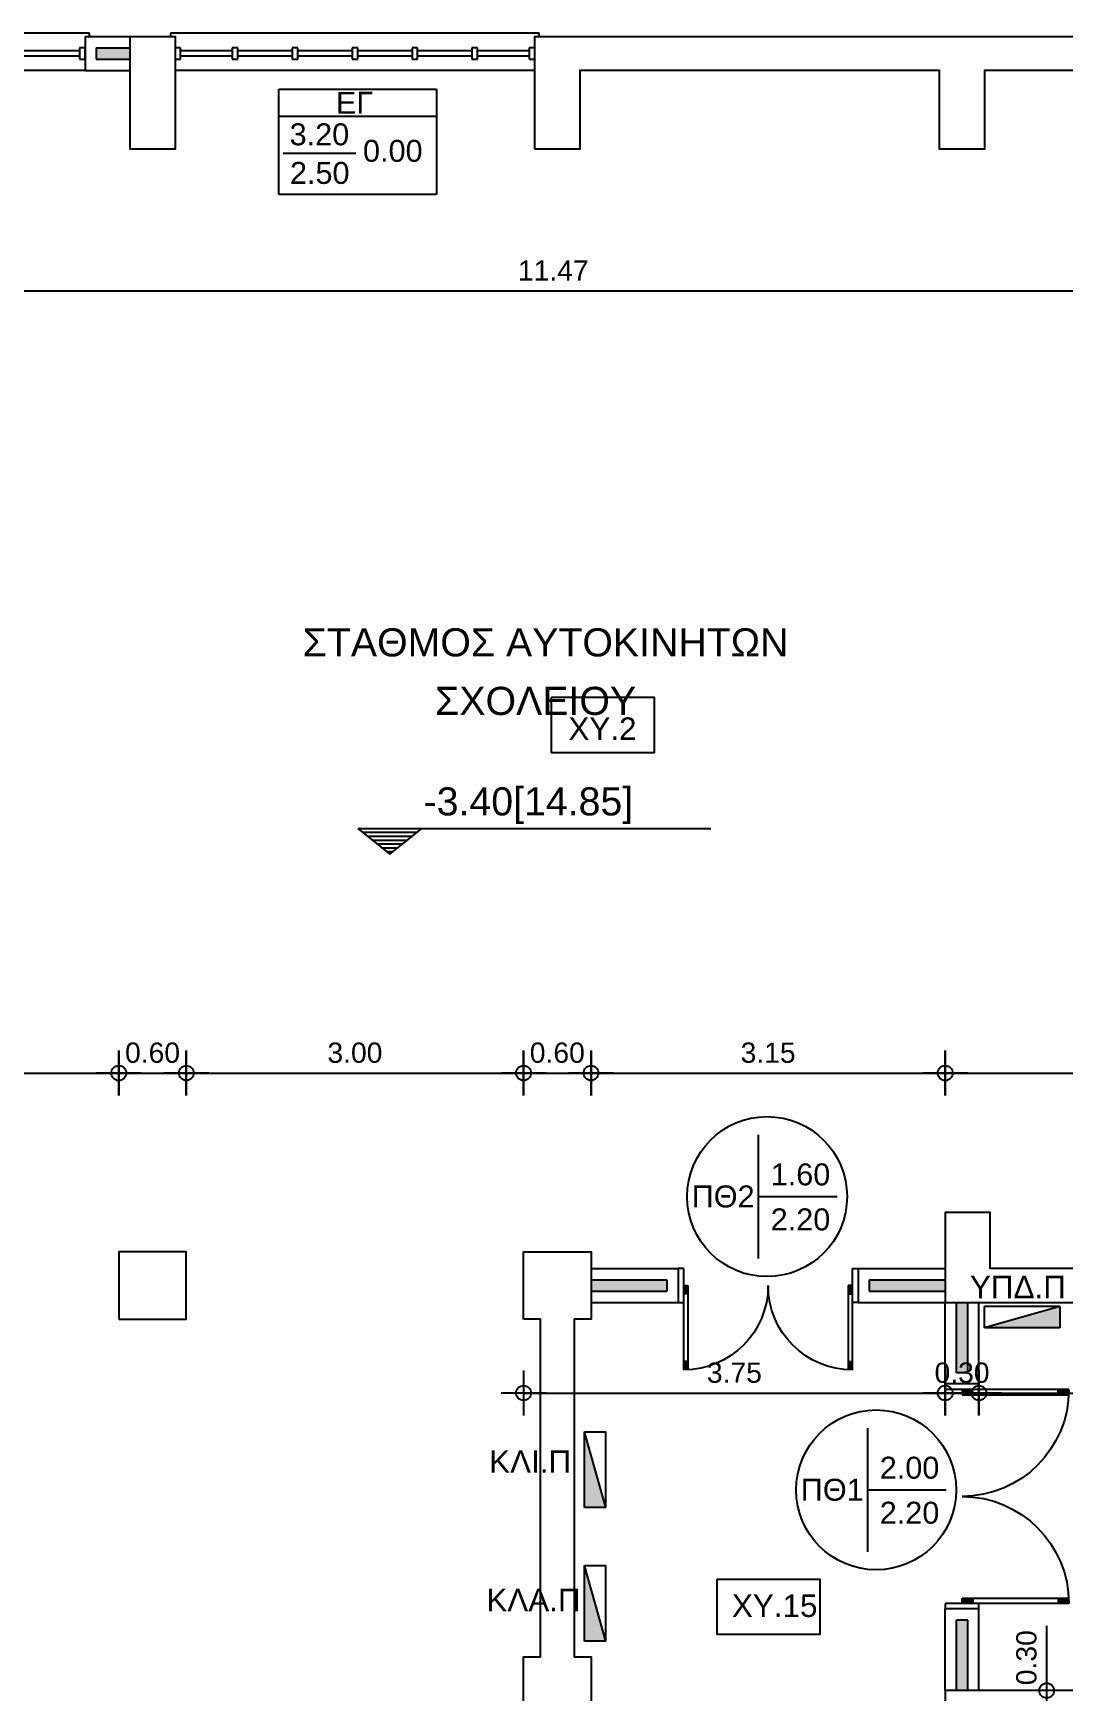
# Model space of a CAD drawing. Header units: metres. Extents: x -11 to 85, y -301 to 135.
# Drawn here: x 32.01 to 41.18, y -270.91 to -256.17 of the extents above; entities that cross this region are included whole.
import ezdxf
from ezdxf.enums import TextEntityAlignment as Align

# ---------------------------------------------------------------- set-up
doc = ezdxf.new("R2010")
doc.units = ezdxf.units.M
doc.header["$LTSCALE"] = 0.036
doc.header["$PDMODE"] = 2
for name, color, linetype in [('arxitek ypogeio', 252, 'Continuous'), ('DIMBLK', 252, 'Continuous'), ('electext', 20, 'Continuous'), ('HLEK-SYMBOL', 3, 'Continuous'), ('HLEK_FL001_SYMBOLS', 230, 'Continuous'), ('Parathira', 252, 'Continuous')]:
    doc.layers.add(name, color=color, linetype=linetype)
doc.styles.add('COMU-N', font='arial.ttf')
doc.styles.get("Standard").update_dxf_attribs({"font": 'arial.ttf'})
doc.styles.add('W4MS2', font='W4MS2.shx')
doc.dimstyles.new('CADWDOT', dxfattribs={"dimscale": 0.1, "dimtxt": 1.8, "dimasz": 0.08, "dimexe": 2, "dimexo": 0, "dimgap": 0.09, "dimtad": 0, "dimrnd": 0.001, "dimzin": 0, "dimdsep": 46, "dimtxsty": 'Standard', "dimblk1": 'ARTDIM', "dimblk2": 'ARTDIM', "dimsah": 1, "dimcen": 0.09, "dimdle": 0.05, "dimse1": 1, "dimse2": 1, "dimadec": 0, "dimazin": 0, "dimtfac": 1, "dimtmove": 0, "dimatfit": 3, "dimldrblk": 'ARTDIM', "dimfxl": 2, "dimtvp": 0.9999, "dimtolj": 1, "dimtzin": 0, "dimarcsym": 0})

# ---------------------------------------------------------------- blocks, each defined once
blk = doc.blocks.new('ARTDIM')
at = {"layer": 'DIMBLK'}
for p, q in [((0, -24.9975), (0, 24.9975)), ((-24.9975, 0), (24.9975, 0))]:
    blk.add_line(p, q, dxfattribs=at)
blk.add_circle((0, 0), 8.25, dxfattribs=at)
blk = doc.blocks.new('*D1558')
at = {"layer": 'arxitek ypogeio', "color": 0, "lineweight": -2}
blk.add_line((30.911, -258.455), (42.366, -258.455), dxfattribs=at)
at = {"layer": 'Defpoints', "color": 0, "transparency": 16777216}
for p in [(30.903, -257.196), (42.374, -257.196), (42.374, -258.455)]:
    blk.add_point(p, dxfattribs=at)
at = {"layer": 'arxitek ypogeio', "color": 0, "lineweight": -2, "xscale": 0.008, "yscale": 0.008, "zscale": 0.008, "rotation": 180}
blk.add_blockref('ARTDIM', (30.903, -258.455), dxfattribs=at)
at = {"layer": 'arxitek ypogeio', "color": 0, "lineweight": -2, "xscale": 0.008, "yscale": 0.008, "zscale": 0.008}
blk.add_blockref('ARTDIM', (42.374, -258.455), dxfattribs=at)
at = {"layer": 'arxitek ypogeio', "color": 0, "insert": (36.638, -258.275), "char_height": 0.18, "attachment_point": 5}
blk.add_mtext('\\A1;11.47', dxfattribs=at)
blk = doc.blocks.new('*D1568')
at = {"layer": 'arxitek ypogeio', "color": 0, "lineweight": -2}
blk.add_line((29.782, -265.408), (32.766, -265.408), dxfattribs=at)
at = {"layer": 'Defpoints', "color": 0, "transparency": 16777216}
for p in [(32.774, -265.408), (29.774, -266.127), (32.774, -266.127)]:
    blk.add_point(p, dxfattribs=at)
at = {"layer": 'arxitek ypogeio', "color": 0, "lineweight": -2, "xscale": 0.008, "yscale": 0.008, "zscale": 0.008, "rotation": 180}
blk.add_blockref('ARTDIM', (29.774, -265.408), dxfattribs=at)
at = {"layer": 'arxitek ypogeio', "color": 0, "lineweight": -2, "xscale": 0.008, "yscale": 0.008, "zscale": 0.008}
blk.add_blockref('ARTDIM', (32.774, -265.408), dxfattribs=at)
at = {"layer": 'arxitek ypogeio', "color": 0, "insert": (31.274, -265.228), "char_height": 0.18, "attachment_point": 5}
blk.add_mtext('\\A1;3.00', dxfattribs=at)
blk = doc.blocks.new('*D1569')
at = {"layer": 'arxitek ypogeio', "color": 0, "lineweight": -2}
blk.add_line((32.782, -265.408), (33.366, -265.408), dxfattribs=at)
at = {"layer": 'Defpoints', "color": 0, "transparency": 16777216}
for p in [(33.374, -265.408), (32.774, -266.127), (33.374, -266.127)]:
    blk.add_point(p, dxfattribs=at)
at = {"layer": 'arxitek ypogeio', "color": 0, "lineweight": -2, "xscale": 0.008, "yscale": 0.008, "zscale": 0.008, "rotation": 180}
blk.add_blockref('ARTDIM', (32.774, -265.408), dxfattribs=at)
at = {"layer": 'arxitek ypogeio', "color": 0, "lineweight": -2, "xscale": 0.008, "yscale": 0.008, "zscale": 0.008}
blk.add_blockref('ARTDIM', (33.374, -265.408), dxfattribs=at)
at = {"layer": 'arxitek ypogeio', "color": 0, "insert": (33.074, -265.228), "char_height": 0.18, "attachment_point": 5}
blk.add_mtext('\\A1;0.60', dxfattribs=at)
blk = doc.blocks.new('*D1570')
at = {"layer": 'arxitek ypogeio', "color": 0, "lineweight": -2}
blk.add_line((33.382, -265.408), (36.366, -265.408), dxfattribs=at)
at = {"layer": 'Defpoints', "color": 0, "transparency": 16777216}
for p in [(36.374, -265.408), (33.374, -266.127), (36.374, -266.127)]:
    blk.add_point(p, dxfattribs=at)
at = {"layer": 'arxitek ypogeio', "color": 0, "lineweight": -2, "xscale": 0.008, "yscale": 0.008, "zscale": 0.008, "rotation": 180}
blk.add_blockref('ARTDIM', (33.374, -265.408), dxfattribs=at)
at = {"layer": 'arxitek ypogeio', "color": 0, "lineweight": -2, "xscale": 0.008, "yscale": 0.008, "zscale": 0.008}
blk.add_blockref('ARTDIM', (36.374, -265.408), dxfattribs=at)
at = {"layer": 'arxitek ypogeio', "color": 0, "insert": (34.874, -265.228), "char_height": 0.18, "attachment_point": 5}
blk.add_mtext('\\A1;3.00', dxfattribs=at)
blk = doc.blocks.new('*D1571')
at = {"layer": 'arxitek ypogeio', "color": 0, "lineweight": -2}
blk.add_line((36.382, -265.408), (36.966, -265.408), dxfattribs=at)
at = {"layer": 'Defpoints', "color": 0, "transparency": 16777216}
for p in [(36.974, -265.408), (36.374, -266.127), (36.974, -266.127)]:
    blk.add_point(p, dxfattribs=at)
at = {"layer": 'arxitek ypogeio', "color": 0, "lineweight": -2, "xscale": 0.008, "yscale": 0.008, "zscale": 0.008, "rotation": 180}
blk.add_blockref('ARTDIM', (36.374, -265.408), dxfattribs=at)
at = {"layer": 'arxitek ypogeio', "color": 0, "lineweight": -2, "xscale": 0.008, "yscale": 0.008, "zscale": 0.008}
blk.add_blockref('ARTDIM', (36.974, -265.408), dxfattribs=at)
at = {"layer": 'arxitek ypogeio', "color": 0, "insert": (36.674, -265.228), "char_height": 0.18, "attachment_point": 5}
blk.add_mtext('\\A1;0.60', dxfattribs=at)
blk = doc.blocks.new('*D1572')
at = {"layer": 'arxitek ypogeio', "color": 0, "lineweight": -2}
blk.add_line((36.982, -265.408), (40.116, -265.408), dxfattribs=at)
at = {"layer": 'Defpoints', "color": 0, "transparency": 16777216}
for p in [(40.124, -265.408), (36.974, -266.127), (40.124, -266.127)]:
    blk.add_point(p, dxfattribs=at)
at = {"layer": 'arxitek ypogeio', "color": 0, "lineweight": -2, "xscale": 0.008, "yscale": 0.008, "zscale": 0.008, "rotation": 180}
blk.add_blockref('ARTDIM', (36.974, -265.408), dxfattribs=at)
at = {"layer": 'arxitek ypogeio', "color": 0, "lineweight": -2, "xscale": 0.008, "yscale": 0.008, "zscale": 0.008}
blk.add_blockref('ARTDIM', (40.124, -265.408), dxfattribs=at)
at = {"layer": 'arxitek ypogeio', "color": 0, "insert": (38.549, -265.228), "char_height": 0.18, "attachment_point": 5}
blk.add_mtext('\\A1;3.15', dxfattribs=at)
blk = doc.blocks.new('*D1573')
at = {"layer": 'arxitek ypogeio', "color": 0, "lineweight": -2}
blk.add_line((40.132, -265.408), (47.766, -265.408), dxfattribs=at)
at = {"layer": 'Defpoints', "color": 0, "transparency": 16777216}
for p in [(47.774, -265.408), (40.124, -265.777), (47.774, -265.777)]:
    blk.add_point(p, dxfattribs=at)
at = {"layer": 'arxitek ypogeio', "color": 0, "lineweight": -2, "xscale": 0.008, "yscale": 0.008, "zscale": 0.008, "rotation": 180}
blk.add_blockref('ARTDIM', (40.124, -265.408), dxfattribs=at)
at = {"layer": 'arxitek ypogeio', "color": 0, "lineweight": -2, "xscale": 0.008, "yscale": 0.008, "zscale": 0.008}
blk.add_blockref('ARTDIM', (47.774, -265.408), dxfattribs=at)
at = {"layer": 'arxitek ypogeio', "color": 0, "insert": (43.949, -265.228), "char_height": 0.18, "attachment_point": 5}
blk.add_mtext('\\A1;7.65', dxfattribs=at)
blk = doc.blocks.new('*D1615')
at = {"layer": 'arxitek ypogeio', "color": 0, "lineweight": -2}
blk.add_line((40.132, -268.252), (40.416, -268.252), dxfattribs=at)
at = {"layer": 'Defpoints', "color": 0, "transparency": 16777216}
for p in [(40.124, -267.419), (40.424, -267.446), (40.424, -268.252)]:
    blk.add_point(p, dxfattribs=at)
at = {"layer": 'arxitek ypogeio', "color": 0, "lineweight": -2, "xscale": 0.008, "yscale": 0.008, "zscale": 0.008, "rotation": 180}
blk.add_blockref('ARTDIM', (40.124, -268.252), dxfattribs=at)
at = {"layer": 'arxitek ypogeio', "color": 0, "lineweight": -2, "xscale": 0.008, "yscale": 0.008, "zscale": 0.008}
blk.add_blockref('ARTDIM', (40.424, -268.252), dxfattribs=at)
at = {"layer": 'arxitek ypogeio', "color": 0, "insert": (40.274, -268.072), "char_height": 0.18, "attachment_point": 5}
blk.add_mtext('\\A1;0.30', dxfattribs=at)
blk = doc.blocks.new('*D1616')
at = {"layer": 'arxitek ypogeio', "color": 0, "lineweight": -2}
blk.add_line((36.382, -268.252), (40.116, -268.252), dxfattribs=at)
at = {"layer": 'Defpoints', "color": 0, "transparency": 16777216}
for p in [(36.374, -266.996), (40.124, -266.996), (40.124, -268.252)]:
    blk.add_point(p, dxfattribs=at)
at = {"layer": 'arxitek ypogeio', "color": 0, "lineweight": -2, "xscale": 0.008, "yscale": 0.008, "zscale": 0.008, "rotation": 180}
blk.add_blockref('ARTDIM', (36.374, -268.252), dxfattribs=at)
at = {"layer": 'arxitek ypogeio', "color": 0, "lineweight": -2, "xscale": 0.008, "yscale": 0.008, "zscale": 0.008}
blk.add_blockref('ARTDIM', (40.124, -268.252), dxfattribs=at)
at = {"layer": 'arxitek ypogeio', "color": 0, "insert": (38.249, -268.072), "char_height": 0.18, "attachment_point": 5}
blk.add_mtext('\\A1;3.75', dxfattribs=at)
blk = doc.blocks.new('*D1617')
at = {"layer": 'arxitek ypogeio', "color": 0, "lineweight": -2}
blk.add_line((40.432, -268.252), (47.466, -268.252), dxfattribs=at)
at = {"layer": 'Defpoints', "color": 0, "transparency": 16777216}
for p in [(40.424, -267.446), (47.474, -267.446), (47.474, -268.252)]:
    blk.add_point(p, dxfattribs=at)
at = {"layer": 'arxitek ypogeio', "color": 0, "lineweight": -2, "xscale": 0.008, "yscale": 0.008, "zscale": 0.008, "rotation": 180}
blk.add_blockref('ARTDIM', (40.424, -268.252), dxfattribs=at)
at = {"layer": 'arxitek ypogeio', "color": 0, "lineweight": -2, "xscale": 0.008, "yscale": 0.008, "zscale": 0.008}
blk.add_blockref('ARTDIM', (47.474, -268.252), dxfattribs=at)
at = {"layer": 'arxitek ypogeio', "color": 0, "insert": (43.949, -268.072), "char_height": 0.18, "attachment_point": 5}
blk.add_mtext('\\A1;7.05', dxfattribs=at)
blk = doc.blocks.new('A$C0F035EE8')
at = {"layer": 'Parathira'}
for p, q in [((-0.3, 0), (-0.3, -0.05)), ((0, -0.05), (0, 0)), ((-1.1, -0.05), (-0.15, -0.05)), ((-1.005, -0.059), (-1.1, -0.059)), ((-1.005, -0.069), (-1.1, -0.069)), ((-1.005, -0.079), (-1.1, -0.079)), ((-1.005, -0.088), (-1.099, -0.088)), ((-0.15, -0.098), (-1.099, -0.098)), ((-1.005, -0.098), (-1.005, -0.05)), ((-0.3, -0.05), (0, -0.05)), ((-0.245, -0.098), (-0.245, -0.05)), ((-0.15, -0.059), (-0.245, -0.059)), ((-0.15, -0.069), (-0.245, -0.069)), ((-0.15, -0.079), (-0.245, -0.079)), ((-0.15, -0.088), (-0.245, -0.088)), ((-0.15, -0.05), (-0.15, -0.098)), ((-0.15, -1.903), (-1.099, -1.903)), ((-1.005, -1.912), (-1.099, -1.912)), ((-1.005, -1.903), (-1.005, -1.95)), ((-0.245, -1.903), (-0.245, -1.95)), ((-0.15, -1.912), (-0.245, -1.912)), ((-0.15, -1.95), (-0.15, -1.903)), ((-1.005, -1.922), (-1.1, -1.922)), ((-1.005, -1.931), (-1.1, -1.931)), ((-1.005, -1.941), (-1.1, -1.941)), ((-1.1, -1.95), (-0.15, -1.95)), ((-0.3, -2), (-0.3, -1.95)), ((-0.3, -1.95), (0, -1.95)), ((-0.15, -1.922), (-0.245, -1.922)), ((-0.15, -1.931), (-0.245, -1.931)), ((-0.15, -1.941), (-0.245, -1.941)), ((0, -1.95), (0, -2))]:
    blk.add_line(p, q, dxfattribs=at)
for centre, start, end in [((-0.15, -0.05), 180, 270), ((-0.15, -1.95), 90, 180)]:
    blk.add_arc(centre, 0.95, start, end, dxfattribs=at)
blk = doc.blocks.new('A$C52D13D70')
at = {"layer": 'Parathira'}
for p, q in [((-0.33, 0.04), (-0.33, -2.44)), ((-0.3, 0.04), (-0.33, 0.04)), ((-0.1, 0), (-0.2, 0)), ((-0.2, 0), (-0.2, -0.05)), ((-0.1, -0.05), (-0.1, 0)), ((0, 0), (0, -2.4)), ((-0.2, -0.05), (-0.1, -0.05)), ((-0.175, -0.05), (-0.175, -0.783)), ((-0.125, -0.05), (-0.125, -0.783)), ((-0.1, -0.783), (-0.2, -0.783)), ((-0.2, -0.783), (-0.2, -0.833)), ((-0.2, -0.833), (-0.1, -0.833)), ((-0.175, -0.833), (-0.175, -1.567)), ((-0.125, -0.833), (-0.125, -1.567)), ((-0.1, -0.833), (-0.1, -0.783)), ((-0.1, -1.567), (-0.2, -1.567)), ((-0.2, -1.567), (-0.2, -1.617)), ((-0.2, -1.617), (-0.1, -1.617)), ((-0.175, -1.617), (-0.175, -2.35)), ((-0.125, -1.617), (-0.125, -2.35)), ((-0.1, -1.617), (-0.1, -1.567)), ((-0.1, -2.35), (-0.2, -2.35)), ((-0.2, -2.35), (-0.2, -2.4)), ((-0.1, -2.4), (-0.1, -2.35)), ((-0.33, -2.44), (-0.3, -2.44)), ((-0.2, -2.4), (-0.1, -2.4))]:
    blk.add_line(p, q, dxfattribs=at)
blk = doc.blocks.new('A$C31B96D1E')
at = {"layer": 'Parathira'}
for p, q in [((0.05, 0.6), (0.05, -0.15)), ((0.057, 0.525), (0.057, 0.6)), ((0.065, 0.525), (0.065, 0.6)), ((0.072, 0.525), (0.072, 0.6)), ((0.08, 0.525), (0.08, 0.599)), ((0.087, -0.15), (0.087, 0.599)), ((1.512, -0.15), (1.512, 0.599)), ((1.52, 0.525), (1.52, 0.599)), ((1.527, 0.525), (1.527, 0.6)), ((1.535, 0.525), (1.535, 0.6)), ((1.542, 0.525), (1.542, 0.6)), ((1.55, 0.6), (1.55, -0.15)), ((0.087, 0.525), (0.05, 0.525)), ((1.512, 0.525), (1.55, 0.525)), ((0, 0), (0.05, 0)), ((0.05, 0), (0.05, -0.3)), ((1.6, 0), (1.55, 0)), ((1.55, 0), (1.55, -0.3)), ((0.087, -0.075), (0.05, -0.075)), ((0.057, -0.15), (0.057, -0.075)), ((0.065, -0.15), (0.065, -0.075)), ((0.072, -0.15), (0.072, -0.075)), ((0.08, -0.15), (0.08, -0.075)), ((1.512, -0.075), (1.55, -0.075)), ((1.52, -0.15), (1.52, -0.075)), ((1.527, -0.15), (1.527, -0.075)), ((1.535, -0.15), (1.535, -0.075)), ((1.542, -0.15), (1.542, -0.075)), ((0.05, -0.15), (0.087, -0.15)), ((1.55, -0.15), (1.512, -0.15)), ((0.05, -0.3), (0, -0.3)), ((1.55, -0.3), (1.6, -0.3))]:
    blk.add_line(p, q, dxfattribs=at)
for centre, start, end in [((0.05, -0.15), 0, 90), ((1.55, -0.15), 90, 180)]:
    blk.add_arc(centre, 0.75, start, end, dxfattribs=at)
blk = doc.blocks.new('*D1447')
at = {"layer": 'arxitek ypogeio', "color": 0, "lineweight": -2}
for p, q in [((41.027, -270.896), (41.027, -270.321)), ((41.027, -271.188), (41.027, -270.904))]:
    blk.add_line(p, q, dxfattribs=at)
at = {"layer": 'Defpoints', "color": 0, "transparency": 16777216}
for p in [(41.027, -270.896), (41.231, -270.896), (41.231, -271.196)]:
    blk.add_point(p, dxfattribs=at)
at = {"layer": 'arxitek ypogeio', "color": 0, "lineweight": -2, "xscale": 0.008, "yscale": 0.008, "zscale": 0.008}
for p, rotation in [((41.027, -270.896), 90), ((41.027, -271.196), 270)]:
    blk.add_blockref('ARTDIM', p, dxfattribs=dict(at, rotation=rotation))
at = {"layer": 'arxitek ypogeio', "color": 0, "insert": (40.847, -270.604), "char_height": 0.18, "attachment_point": 5, "rotation": 90}
blk.add_mtext('\\A1;0.30', dxfattribs=at)
blk = doc.blocks.new('gJ6_a28')
at = {"layer": 'HLEK-SYMBOL', "color": 0, "linetype": 'Continuous'}
for p, q in [((-0.67, 0), (-0.67, 0.19)), ((-0.67, 0.19), (0, 0.19)), ((-0.67, 0), (0, 0.19)), ((0, 0.19), (0, 0)), ((-0.67, 0), (0, 0))]:
    blk.add_line(p, q, dxfattribs=at)
at = {"layer": 'HLEK-SYMBOL', "color": 0}
blk.add_solid([(-0.67, 0.19), (0, 0.19), (-0.67, 0)], dxfattribs=at)
at = {"layer": 'HLEK-SYMBOL', "color": 0, "style": 'W4MS2', "flags": 8}
blk.add_attdef('NODE_NUMBER', (0.018, 0.091), '', height=0.1, dxfattribs=at)
blk.add_attdef('NODE_NUMBER', (0.018, 0.091), '', height=0.1, dxfattribs=at)

msp = doc.modelspace()

# ---------------------------------------------------------------- hatches: boundary and pattern name
at = {"layer": 'arxitek ypogeio'}
for points in [[(32.874, -256.296), (32.574, -256.296), (32.574, -256.396), (32.874, -256.396)], [(37.649, -267.246), (36.974, -267.246), (36.974, -267.346), (37.649, -267.346)], [(40.124, -267.246), (39.449, -267.246), (39.449, -267.346), (40.124, -267.346)], [(40.324, -267.446), (40.224, -267.446), (40.224, -268.071), (40.324, -268.071)]]:
    msp.add_hatch(color=256, dxfattribs=at).paths.add_polyline_path(points)
h = msp.add_hatch(color=256, dxfattribs=at)
h.paths.add_polyline_path([(40.324, -270.271), (40.224, -270.271), (40.224, -270.467), (40.324, -270.467)])
h.paths.add_polyline_path([(40.324, -270.467), (40.224, -270.467), (40.224, -270.896), (40.324, -270.896)])

# ---------------------------------------------------------------- linework, layer by layer
for p, q in [((32.474, -256.196), (32.474, -256.496)), ((32.474, -256.196), (32.874, -256.196)), ((33.234, -256.166), (33.234, -256.196)), ((36.514, -256.166), (33.234, -256.166)), ((36.514, -256.196), (36.514, -256.166)), ((32.574, -256.296), (32.874, -256.296)), ((32.574, -256.296), (32.574, -256.396)), ((33.274, -256.296), (33.274, -256.396)), ((33.324, -256.296), (33.274, -256.296)), ((33.324, -256.396), (33.324, -256.296)), ((33.782, -256.321), (33.324, -256.321)), ((33.782, -256.296), (33.782, -256.396)), ((33.832, -256.296), (33.782, -256.296)), ((33.832, -256.396), (33.832, -256.296)), ((34.315, -256.321), (33.832, -256.321)), ((34.315, -256.296), (34.315, -256.396)), ((34.365, -256.296), (34.315, -256.296)), ((34.365, -256.396), (34.365, -256.296)), ((34.849, -256.321), (34.365, -256.321)), ((34.849, -256.296), (34.849, -256.396)), ((34.899, -256.296), (34.849, -256.296)), ((34.899, -256.396), (34.899, -256.296)), ((35.382, -256.321), (34.899, -256.321)), ((35.382, -256.296), (35.382, -256.396)), ((35.432, -256.296), (35.382, -256.296)), ((35.432, -256.396), (35.432, -256.296)), ((35.915, -256.321), (35.432, -256.321)), ((35.915, -256.296), (35.915, -256.396)), ((35.965, -256.296), (35.915, -256.296)), ((35.965, -256.396), (35.965, -256.296)), ((36.424, -256.321), (35.965, -256.321)), ((36.424, -256.296), (36.424, -256.396)), ((36.474, -256.296), (36.424, -256.296)), ((36.474, -256.396), (36.474, -256.296)), ((32.474, -256.496), (32.874, -256.496)), ((32.574, -256.396), (32.874, -256.396)), ((33.274, -256.396), (33.324, -256.396)), ((36.474, -256.496), (33.274, -256.496)), ((33.782, -256.371), (33.324, -256.371)), ((33.782, -256.396), (33.832, -256.396)), ((34.315, -256.371), (33.832, -256.371)), ((34.315, -256.396), (34.365, -256.396)), ((34.849, -256.371), (34.365, -256.371)), ((34.849, -256.396), (34.899, -256.396)), ((35.382, -256.371), (34.899, -256.371)), ((35.382, -256.396), (35.432, -256.396)), ((35.915, -256.371), (35.432, -256.371)), ((35.915, -256.396), (35.965, -256.396)), ((36.424, -256.371), (35.965, -256.371)), ((36.424, -256.396), (36.474, -256.396)), ((34.198, -257.599), (34.198, -256.662)), ((34.198, -256.662), (35.6, -256.662)), ((35.6, -256.662), (35.6, -257.599)), ((35.6, -256.907), (34.198, -256.907)), ((34.237, -257.233), (34.883, -257.233)), ((35.6, -257.599), (34.198, -257.599)), ((34.9, -263.234), (35.185, -263.462)), ((34.9, -263.234), (38.041, -263.234)), ((34.943, -263.268), (35.427, -263.268)), ((35.185, -263.462), (35.47, -263.234)), ((34.985, -263.303), (35.385, -263.303)), ((35.028, -263.337), (35.342, -263.337)), ((35.071, -263.371), (35.299, -263.371)), ((35.114, -263.405), (35.256, -263.405)), ((35.157, -263.439), (35.214, -263.439)), ((38.462, -265.956), (38.462, -267.056)), ((38.462, -266.506), (39.162, -266.506)), ((36.974, -267.146), (37.749, -267.146)), ((36.974, -267.246), (37.649, -267.246)), ((37.649, -267.246), (37.649, -267.346)), ((37.749, -267.146), (37.749, -267.446)), ((39.349, -267.146), (39.349, -267.446)), ((39.349, -267.146), (40.124, -267.146)), ((39.449, -267.246), (40.124, -267.246)), ((39.449, -267.246), (39.449, -267.346)), ((36.974, -267.346), (37.649, -267.346)), ((39.449, -267.346), (40.124, -267.346)), ((36.974, -267.446), (37.749, -267.446)), ((39.349, -267.446), (40.124, -267.446)), ((40.124, -268.171), (40.124, -267.446)), ((40.224, -268.071), (40.224, -267.446)), ((40.324, -268.071), (40.324, -267.446)), ((40.424, -268.171), (40.424, -267.446)), ((40.324, -268.071), (40.224, -268.071)), ((40.424, -268.171), (40.124, -268.171)), ((39.432, -268.563), (39.432, -269.663)), ((39.432, -269.113), (40.132, -269.113)), ((40.124, -270.896), (40.124, -270.171)), ((40.424, -270.171), (40.124, -270.171)), ((40.424, -270.896), (40.424, -270.171)), ((40.324, -270.271), (40.224, -270.271)), ((40.224, -270.896), (40.224, -270.271)), ((40.324, -270.896), (40.324, -270.271))]:
    msp.add_line(p, q, dxfattribs=at)
for points in [[(32.874, -256.196), (33.274, -256.196), (33.274, -257.196), (32.874, -257.196)], [(36.474, -257.196), (36.474, -256.196), (47.774, -256.196), (47.774, -262.946), (47.474, -262.946), (47.474, -256.496), (43.874, -256.496), (43.874, -256.796), (43.574, -256.796), (43.574, -256.496), (40.474, -256.496), (40.474, -257.196), (40.074, -257.196), (40.074, -256.496), (36.874, -256.496), (36.874, -257.196)], [(32.774, -267.596), (33.374, -267.596), (33.374, -266.996), (32.774, -266.996)], [(36.374, -267.596), (36.374, -266.996), (36.974, -266.996), (36.974, -267.596), (36.824, -267.596), (36.824, -270.596), (36.974, -270.596), (36.974, -271.196), (36.824, -271.196), (36.824, -274.196), (36.524, -274.196), (36.524, -271.196), (36.374, -271.196), (36.374, -270.596), (36.524, -270.596), (36.524, -267.596)]]:
    msp.add_lwpolyline(points, close=True, dxfattribs=at)
msp.add_lwpolyline([(47.774, -271.196), (47.774, -267.146), (43.874, -267.146), (43.874, -266.646), (43.574, -266.646), (43.574, -267.146), (40.524, -267.146), (40.524, -266.646), (40.124, -266.646), (40.124, -267.446), (47.474, -267.446), (47.474, -270.896), (40.124, -270.896), (40.124, -271.196), (42.324, -271.196), (42.324, -272.696), (40.124, -272.696), (40.124, -273.596), (40.424, -273.596), (40.424, -272.996), (42.624, -272.996), (42.624, -271.196), (47.474, -271.196)], dxfattribs=at)
for centre in [(38.54, -266.506), (39.51, -269.113)]:
    msp.add_circle(centre, 0.711, dxfattribs=at)
at = {"layer": 'electext'}
for points in [[(36.623, -262.067), (37.537, -262.067), (37.537, -262.561), (36.623, -262.561)], [(38.096, -269.905), (39.01, -269.905), (39.01, -270.399), (38.096, -270.399)]]:
    msp.add_lwpolyline(points, close=True, dxfattribs=at)

# ---------------------------------------------------------------- block references
at = {"layer": 'arxitek ypogeio', "rotation": 270}
msp.add_blockref('A$C52D13D70', (32.474, -256.496), dxfattribs=at)
at = {"layer": 'arxitek ypogeio', "xscale": -1, "rotation": 180}
msp.add_blockref('A$C31B96D1E', (37.749, -267.446), dxfattribs=at)
at = {"layer": 'arxitek ypogeio', "xscale": -1}
msp.add_blockref('A$C0F035EE8', (40.124, -268.171), dxfattribs=at)
at = {"layer": 'HLEK_FL001_SYMBOLS'}
for p, rotation in [((40.475, -267.482), 180), ((37.106, -268.598), 90), ((37.106, -269.786), 90)]:
    msp.add_blockref('gJ6_a28', p, dxfattribs=dict(at, rotation=rotation))

# ---------------------------------------------------------------- texts
at = {"layer": 'arxitek ypogeio', "style": 'COMU-N'}
for s, height, p in [('ΕΓ', 0.195, (34.705, -256.882)), ('3.20', 0.195, (34.293, -257.162)), ('0.00', 0.195, (34.946, -257.309)), ('2.50', 0.195, (34.296, -257.505)), ('ΣΤΑΘΜΟΣ ΑΥΤΟΚΙΝΗΤΩΝ', 0.25, (34.409, -261.705)), ('ΣΧΟΛΕΙΟΥ', 0.25, (35.587, -262.225))]:
    msp.add_text(s, height=height, dxfattribs=at).set_placement(p)
msp.add_attdef('-3.40[14.85]', (35.485, -263.118), '±0.00', height=0.25, dxfattribs=at)
for tag, text, p in [('1.60', '0.90', (38.837, -266.406)), ('ΠΘ2', '2.20', (38.149, -266.602)), ('2.20', '2.20', (38.837, -266.806)), ('2.00', '0.90', (39.807, -269.013)), ('ΠΘ1', '2.20', (39.119, -269.209)), ('2.20', '2.20', (39.807, -269.413))]:
    msp.add_attdef(tag, text=text, height=0.195, dxfattribs=at).set_placement(p, align=Align.CENTER)
at = {"layer": 'electext', "style": 'COMU-N'}
for s, p in [('ΧΥ.2', (36.773, -262.447)), ('ΥΠΔ.Π', (40.344, -267.409)), ('ΚΛI.Π', (36.068, -268.961)), ('ΚΛA.Π', (36.043, -270.192)), ('ΧΥ.15', (38.227, -270.242))]:
    msp.add_text(s, height=0.2, dxfattribs=at).set_placement(p)

# ---------------------------------------------------------------- dimensions: what is measured, and where the dimension line sits
at = {"layer": 'arxitek ypogeio'}
for base, p1, p2, picture, middle in [((42.374, -258.455), (30.903, -257.196), (42.374, -257.196), '*D1558', (36.638, -258.275)), ((32.774, -265.408), (29.774, -266.127), (32.774, -266.127), '*D1568', (31.274, -265.228)), ((36.374, -265.408), (33.374, -266.127), (36.374, -266.127), '*D1570', (34.874, -265.228)), ((40.124, -265.408), (36.974, -266.127), (40.124, -266.127), '*D1572', (38.549, -265.228)), ((47.774, -265.408), (40.124, -265.777), (47.774, -265.777), '*D1573', (43.949, -265.228)), ((40.124, -268.252), (36.374, -266.996), (40.124, -266.996), '*D1616', (38.249, -268.072)), ((47.474, -268.252), (40.424, -267.446), (47.474, -267.446), '*D1617', (43.949, -268.072))]:
    dim = msp.add_linear_dim(base=base, p1=p1, p2=p2, dimstyle='CADWDOT', dxfattribs=at)
    dim.commit()
    dim.dimension.update_dxf_attribs({"geometry": picture, "text_midpoint": middle})
for base, p1, p2, picture, middle in [((33.374, -265.408), (32.774, -266.127), (33.374, -266.127), '*D1569', (33.074, -265.408)), ((36.974, -265.408), (36.374, -266.127), (36.974, -266.127), '*D1571', (36.674, -265.408)), ((40.424, -268.252), (40.124, -267.419), (40.424, -267.446), '*D1615', (40.274, -268.252))]:
    dim = msp.add_linear_dim(base=base, p1=p1, p2=p2, dimstyle='CADWDOT', dxfattribs=at)
    dim.commit()
    dim.dimension.update_dxf_attribs({"geometry": picture, "text_midpoint": middle, "dimtype": 160})
dim = msp.add_linear_dim(base=(41.027, -270.896), p1=(41.231, -271.196), p2=(41.231, -270.896), angle=90, dimstyle='CADWDOT', dxfattribs=at)
dim.commit()
dim.dimension.update_dxf_attribs({"geometry": '*D1447', "text_midpoint": (40.847, -270.604)})

doc.saveas('drawing.dxf')
